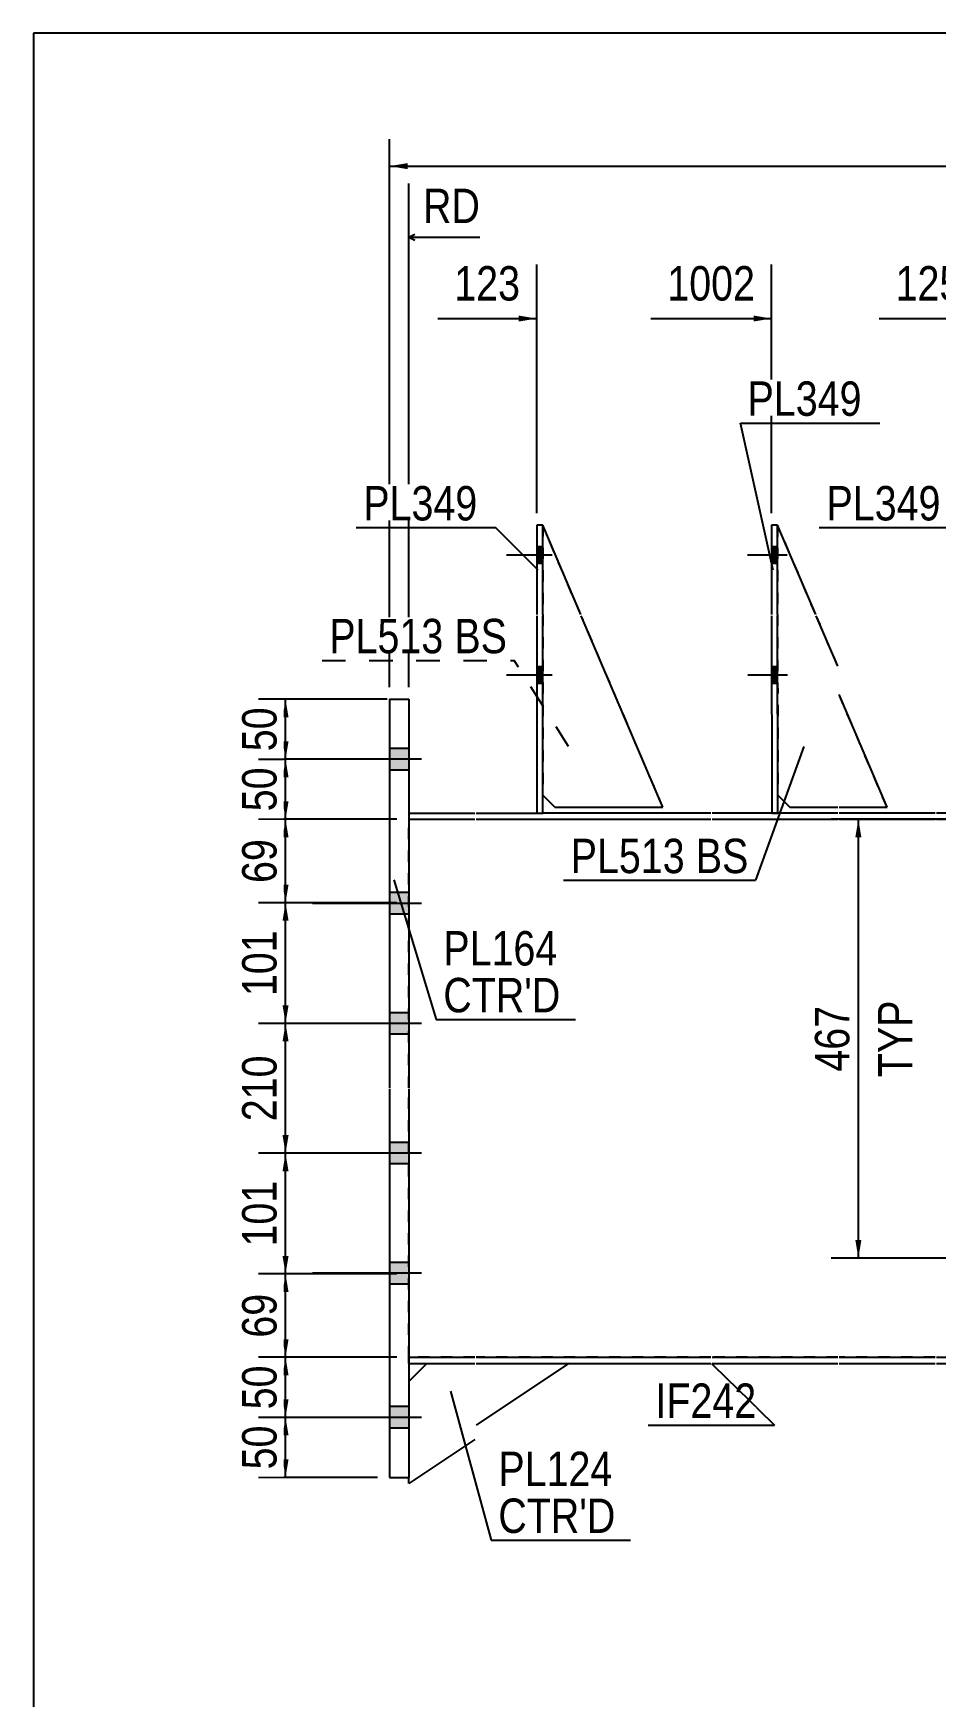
# Model space of a CAD drawing. Header units: millimetres. Extents: x -34 to 369, y -194 to 83.
# Drawn here: x -31.2 to 43.9, y -55.8 to 82.8 of the extents above; entities that cross this region are included whole.
import ezdxf

# ---------------------------------------------------------------- set-up
doc = ezdxf.new("R2010")
doc.units = ezdxf.units.MM
doc.linetypes.add('DXK_LINE_DOT1', pattern=[1.8814, 0.9407, -0.9407])
doc.linetypes.add('DXK_LINE_DOT2', pattern=[3.9198, 1.9599, -1.9599])
doc.styles.add('Arial Narrow', font='ARIALN.TTF', dxfattribs={"height": 0.2})

# ---------------------------------------------------------------- blocks, each defined once
blk = doc.blocks.new('Unknown-627303152-1210')
at = {"color": 5, "linetype": 'Continuous'}
for p, q in [((368.76, 82.75), (-31.24, 82.75)), ((-31.24, 82.75), (-31.24, -194.25))]:
    blk.add_line(p, q, dxfattribs=at)
blk = doc.blocks.new('Part-627303152-1559 - 1552')
at = {"color": 2, "linetype": 'Continuous'}
for p, q in [((0, 17.8), (5.5, 17.8)), ((0, 17.3), (5.5, 17.3)), ((5.6, 17.8), (10.65, 17.8)), ((5.6, 17.3), (25.15, 17.3)), ((25.15, 17.8), (11.15, 17.8)), ((30.21, 17.8), (25.25, 17.8)), ((25.25, 17.3), (35.71, 17.3)), ((35.71, 17.8), (30.71, 17.8)), ((43.81, 17.8), (35.81, 17.8)), ((35.81, 17.3), (43.81, 17.3)), ((49.2, 17.8), (43.91, 17.8)), ((43.91, 17.3), (85.87, 17.3)), ((85.87, 17.8), (49.7, 17.8)), ((91.02, 17.8), (85.97, 17.8)), ((85.97, 17.3), (96.52, 17.3)), ((96.52, 17.8), (91.52, 17.8)), ((104.62, 17.8), (96.62, 17.8)), ((96.62, 17.3), (104.62, 17.3)), ((108.72, 17.8), (104.72, 17.8)), ((104.72, 17.3), (108.72, 17.3)), ((108.72, 17.8), (108.72, 17.3))]:
    blk.add_line(p, q, dxfattribs=at)
at = {"color": 7, "linetype": 'DXK_LINE_DOT1'}
for p, q in [((0, 17.8), (0, 17.3)), ((10.65, 17.8), (11.15, 17.8)), ((30.71, 17.8), (30.21, 17.8)), ((49.7, 17.8), (49.2, 17.8)), ((91.52, 17.8), (91.02, 17.8))]:
    blk.add_line(p, q, dxfattribs=at)
blk = doc.blocks.new('Part-627303152-1776 - 1552')
at = {"color": 2, "linetype": 'Continuous'}
for p, q in [((1.5, -28), (0, -29.5)), ((13.31, -28), (5.6, -33.14)), ((5.5, -34.33), (0, -38)), ((0, -38), (0, -37.5))]:
    blk.add_line(p, q, dxfattribs=at)
at = {"color": 7, "linetype": 'DXK_LINE_DOT1'}
for p, q in [((1.5, -28), (5.5, -28)), ((5.6, -28), (13.31, -28)), ((0, -29.5), (0, -37.5))]:
    blk.add_line(p, q, dxfattribs=at)
blk = doc.blocks.new('Bolt-627303152-1965 - 1552')
at = {"linetype": 'Continuous'}
for points in [[(-1.6, 23.2), (-1.6, 21.4), (0, 21.4), (0, 23.2)], [(-1.6, 23.2), (-1.6, 21.4), (0, 21.4), (0, 23.2)], [(-1.6, 11.2), (-1.6, 9.4), (0, 9.4), (0, 11.2)], [(-1.6, 11.2), (-1.6, 9.4), (0, 9.4), (0, 11.2)], [(-1.6, 1.2), (-1.6, -0.6), (0, -0.6), (0, 1.2)], [(-1.6, 1.2), (-1.6, -0.6), (0, -0.6), (0, 1.2)], [(-1.6, -9.6), (-1.6, -11.4), (0, -11.4), (0, -9.6)], [(-1.6, -9.6), (-1.6, -11.4), (0, -11.4), (0, -9.6)], [(-1.6, -19.6), (-1.6, -21.4), (0, -21.4), (0, -19.6)], [(-1.6, -19.6), (-1.6, -21.4), (0, -21.4), (0, -19.6)], [(-1.6, -31.6), (-1.6, -33.4), (0, -33.4), (0, -31.6)], [(-1.6, -31.6), (-1.6, -33.4), (0, -33.4), (0, -31.6)]]:
    blk.add_hatch(color=3, dxfattribs=at).paths.add_polyline_path(points)
at = {"color": 3, "linetype": 'Continuous'}
for p, q in [((1.07, 22.3), (-8, 22.3)), ((1.07, 22.3), (-8, 22.3)), ((0, 23.2), (-1.6, 23.2)), ((0, 23.2), (-1.6, 23.2)), ((0, 21.4), (-1.6, 21.4)), ((0, 21.4), (-1.6, 21.4)), ((0, 11.2), (-1.6, 11.2)), ((0, 11.2), (-1.6, 11.2)), ((1.07, 10.3), (-8, 10.3)), ((1.07, 10.3), (-8, 10.3)), ((0, 9.4), (-1.6, 9.4)), ((0, 9.4), (-1.6, 9.4)), ((1.07, 0.3), (-8, 0.3)), ((1.07, 0.3), (-8, 0.3)), ((0, 1.2), (-1.6, 1.2)), ((0, 1.2), (-1.6, 1.2)), ((0, -0.6), (-1.6, -0.6)), ((0, -0.6), (-1.6, -0.6)), ((0, -9.6), (-1.6, -9.6)), ((0, -9.6), (-1.6, -9.6)), ((1.07, -10.5), (-8, -10.5)), ((1.07, -10.5), (-8, -10.5)), ((0, -11.4), (-1.6, -11.4)), ((0, -11.4), (-1.6, -11.4)), ((1.07, -20.5), (-8, -20.5)), ((1.07, -20.5), (-8, -20.5)), ((0, -19.6), (-1.6, -19.6)), ((0, -19.6), (-1.6, -19.6)), ((0, -21.4), (-1.6, -21.4)), ((0, -21.4), (-1.6, -21.4)), ((0, -31.6), (-1.6, -31.6)), ((0, -31.6), (-1.6, -31.6)), ((1.07, -32.5), (-8, -32.5)), ((1.07, -32.5), (-8, -32.5)), ((0, -33.4), (-1.6, -33.4)), ((0, -33.4), (-1.6, -33.4))]:
    blk.add_line(p, q, dxfattribs=at)
blk = doc.blocks.new('Part-627303152-1766 - 1552')
at = {"color": 2, "linetype": 'Continuous'}
for p, q in [((-1.6, 27.3), (0, 27.3)), ((-1.6, 27.3), (-1.6, -5.05)), ((0, 27.3), (0, -5.05)), ((-1.6, -5.15), (-1.6, -37.5)), ((0, -5.15), (0, -37.5)), ((-1.6, -37.5), (0, -37.5))]:
    blk.add_line(p, q, dxfattribs=at)
blk = doc.blocks.new('Part-627303152-1963 - 1552')
at = {"color": 7, "linetype": 'DXK_LINE_DOT1'}
for p, q in [((0, -5.05), (0, 17.3)), ((0, 17.3), (5.5, 17.3)), ((5.6, 17.3), (25.15, 17.3)), ((25.25, 17.3), (35.71, 17.3)), ((35.81, 17.3), (43.81, 17.3)), ((0, -27.5), (0, -5.15)), ((5.5, -27.5), (0, -27.5)), ((25.15, -27.5), (5.6, -27.5)), ((35.71, -27.5), (25.25, -27.5)), ((43.81, -27.5), (35.81, -27.5))]:
    blk.add_line(p, q, dxfattribs=at)
blk = doc.blocks.new('Part-627303152-7702 - 1552')
at = {"color": 7, "linetype": 'DXK_LINE_DOT1'}
for p, q in [((30.7, 41.8), (30.7, 34.35)), ((33.87, 34.35), (30.7, 41.8)), ((30.7, 34.35), (30.71, 19.3)), ((35.71, 30.05), (33.92, 34.25)), ((39.81, 18.3), (35.81, 27.7)), ((30.71, 19.3), (31.71, 18.3)), ((31.71, 18.3), (35.71, 18.3)), ((35.81, 18.3), (39.81, 18.3))]:
    blk.add_line(p, q, dxfattribs=at)
blk = doc.blocks.new('Part-627303152-1995 - 1552')
at = {"color": 2, "linetype": 'Continuous'}
for p, q in [((0, -27.5), (5.5, -27.5)), ((5.6, -27.5), (25.15, -27.5)), ((25.25, -27.5), (35.71, -27.5)), ((35.81, -27.5), (43.81, -27.5)), ((43.91, -27.5), (56.86, -27.5)), ((56.86, -28), (56.86, -27.5)), ((0, -28), (5.5, -28)), ((5.6, -28), (25.15, -28)), ((25.25, -28), (35.71, -28)), ((35.81, -28), (43.81, -28)), ((43.91, -28), (56.86, -28))]:
    blk.add_line(p, q, dxfattribs=at)
at = {"color": 7, "linetype": 'DXK_LINE_DOT1'}
blk.add_line((0, -28), (0, -27.5), dxfattribs=at)
blk = doc.blocks.new('Part-627303152-2005 - 1552')
at = {"color": 2, "linetype": 'Continuous'}
for p, q in [((11.15, 41.8), (10.65, 41.8)), ((10.65, 41.8), (10.65, 34.35)), ((11.15, 34.35), (11.15, 41.8)), ((10.65, 34.25), (10.65, 17.8)), ((11.15, 17.8), (11.15, 34.25)), ((10.65, 17.8), (11.15, 17.8))]:
    blk.add_line(p, q, dxfattribs=at)
blk = doc.blocks.new('Bolt-627303152-2006 - 1552')
at = {"linetype": 'Continuous'}
for points in [[(11.15, 38.6), (11.15, 40), (10.65, 40), (10.65, 38.6)], [(11.15, 38.6), (11.15, 40), (10.65, 40), (10.65, 38.6)], [(11.15, 38.6), (11.15, 40), (10.65, 40), (10.65, 38.6)], [(11.15, 28.6), (11.15, 30), (10.65, 30), (10.65, 28.6)], [(11.15, 28.6), (11.15, 30), (10.65, 30), (10.65, 28.6)], [(11.15, 28.6), (11.15, 30), (10.65, 30), (10.65, 28.6)]]:
    blk.add_hatch(color=3, dxfattribs=at).paths.add_polyline_path(points)
at = {"color": 3, "linetype": 'Continuous'}
for p, q in [((11.95, 39.3), (8.15, 39.3)), ((11.95, 39.3), (8.15, 39.3)), ((11.95, 39.3), (8.15, 39.3)), ((11.15, 40), (10.65, 40)), ((11.15, 40), (10.65, 40)), ((11.15, 40), (10.65, 40)), ((11.15, 38.6), (10.65, 38.6)), ((11.15, 38.6), (10.65, 38.6)), ((11.15, 38.6), (10.65, 38.6)), ((11.95, 29.3), (8.15, 29.3)), ((11.95, 29.3), (8.15, 29.3)), ((11.95, 29.3), (8.15, 29.3)), ((11.15, 30), (10.65, 30)), ((11.15, 30), (10.65, 30)), ((11.15, 30), (10.65, 30)), ((11.15, 28.6), (10.65, 28.6)), ((11.15, 28.6), (10.65, 28.6)), ((11.15, 28.6), (10.65, 28.6))]:
    blk.add_line(p, q, dxfattribs=at)
blk = doc.blocks.new('Part-627303152-2024 - 1552')
at = {"color": 7, "linetype": 'DXK_LINE_DOT1'}
for p, q in [((11.15, 41.8), (11.15, 34.35)), ((14.32, 34.35), (11.15, 41.8)), ((11.15, 34.35), (11.15, 19.3)), ((21.15, 18.3), (14.36, 34.25)), ((11.15, 19.3), (12.15, 18.3)), ((12.15, 18.3), (21.15, 18.3))]:
    blk.add_line(p, q, dxfattribs=at)
blk = doc.blocks.new('Part-627303152-2034 - 1552')
at = {"color": 2, "linetype": 'Continuous'}
for p, q in [((14.32, 34.35), (11.15, 41.8)), ((21.15, 18.3), (14.36, 34.25)), ((12.15, 18.3), (11.15, 19.3)), ((12.15, 18.3), (21.15, 18.3))]:
    blk.add_line(p, q, dxfattribs=at)
blk = doc.blocks.new('Part-627303152-7701 - 1552')
at = {"color": 2, "linetype": 'Continuous'}
for p, q in [((30.7, 41.8), (30.2, 41.8)), ((30.2, 41.8), (30.2, 34.35)), ((30.7, 34.35), (30.7, 41.8)), ((30.2, 34.25), (30.21, 17.8)), ((30.71, 17.8), (30.7, 34.25)), ((30.21, 17.8), (30.71, 17.8))]:
    blk.add_line(p, q, dxfattribs=at)
blk = doc.blocks.new('Part-627303152-7703 - 1552')
at = {"color": 2, "linetype": 'Continuous'}
for p, q in [((33.87, 34.35), (30.7, 41.8)), ((35.71, 30.05), (33.92, 34.25)), ((39.81, 18.3), (35.81, 27.7)), ((30.71, 19.3), (31.71, 18.3)), ((31.71, 18.3), (35.71, 18.3)), ((35.81, 18.3), (39.81, 18.3))]:
    blk.add_line(p, q, dxfattribs=at)
blk = doc.blocks.new('Bolt-627303152-7705 - 1552')
at = {"linetype": 'Continuous'}
for points in [[(30.7, 38.6), (30.7, 40), (30.2, 40), (30.2, 38.6)], [(30.7, 38.6), (30.7, 40), (30.2, 40), (30.2, 38.6)], [(30.7, 38.6), (30.7, 40), (30.2, 40), (30.2, 38.6)], [(30.71, 28.6), (30.71, 30), (30.21, 30), (30.21, 28.6)], [(30.71, 28.6), (30.71, 30), (30.21, 30), (30.21, 28.6)], [(30.71, 28.6), (30.71, 30), (30.21, 30), (30.21, 28.6)]]:
    blk.add_hatch(color=3, dxfattribs=at).paths.add_polyline_path(points)
at = {"color": 3, "linetype": 'Continuous'}
for p, q in [((31.5, 39.3), (28.2, 39.3)), ((31.5, 39.3), (28.2, 39.3)), ((31.5, 39.3), (28.2, 39.3)), ((30.7, 40), (30.2, 40)), ((30.7, 40), (30.2, 40)), ((30.7, 40), (30.2, 40)), ((30.7, 38.6), (30.2, 38.6)), ((30.7, 38.6), (30.2, 38.6)), ((30.7, 38.6), (30.2, 38.6)), ((31.51, 29.3), (28.21, 29.3)), ((31.51, 29.3), (28.21, 29.3)), ((31.51, 29.3), (28.21, 29.3)), ((30.71, 30), (30.21, 30)), ((30.71, 30), (30.21, 30)), ((30.71, 30), (30.21, 30)), ((30.71, 28.6), (30.21, 28.6)), ((30.71, 28.6), (30.21, 28.6)), ((30.71, 28.6), (30.21, 28.6))]:
    blk.add_line(p, q, dxfattribs=at)
blk = doc.blocks.new('StraightDimension-627303152-6179 - 1552')
at = {"linetype": 'Continuous'}
for points in [[(-10.5, -1.2), (-10.25, 0.3), (-10, -1.2)], [(-10, -9), (-10.25, -10.5), (-10.5, -9)]]:
    blk.add_hatch(color=7, dxfattribs=at).paths.add_polyline_path(points)
at = {"color": 7, "linetype": 'Continuous'}
for p, q in [((0.07, 0.3), (-12.5, 0.3)), ((-10.25, -10.5), (-10.25, 0.3)), ((0.07, -10.5), (-12.5, -10.5))]:
    blk.add_line(p, q, dxfattribs=at)
at = {"color": 0}
blk.add_wipeout([(-10.4, -1.76), (-14.6, -1.76), (-14.6, -8.44), (-10.4, -8.44)], dxfattribs=at)
at = {"color": 3, "style": 'Arial Narrow'}
blk.add_text('210', height=2.863, rotation=90.0002, dxfattribs=at).set_placement((-11, -7.84))
blk = doc.blocks.new('StraightDimension-627303152-6177 - 1552')
at = {"linetype": 'Continuous'}
for points in [[(-10.5, 15.8), (-10.25, 17.3), (-10, 15.8)], [(-10, 11.85), (-10.25, 10.35), (-10.5, 11.85)]]:
    blk.add_hatch(color=7, dxfattribs=at).paths.add_polyline_path(points)
at = {"color": 7, "linetype": 'Continuous'}
for p, q in [((-1, 17.3), (-12.5, 17.3)), ((-10.25, 10.35), (-10.25, 17.3)), ((-1, 10.35), (-12.5, 10.35))]:
    blk.add_line(p, q, dxfattribs=at)
at = {"color": 0}
blk.add_wipeout([(-10.4, 16.26), (-14.6, 16.26), (-14.6, 11.4), (-10.4, 11.4)], dxfattribs=at)
at = {"color": 3, "style": 'Arial Narrow'}
blk.add_text('69', height=2.863, rotation=90.0002, dxfattribs=at).set_placement((-11, 12))
blk = doc.blocks.new('StraightDimension-627303152-6176 - 1552')
at = {"linetype": 'Continuous'}
for points in [[(-10.5, 20.8), (-10.25, 22.3), (-10, 20.8)], [(-10, 18.8), (-10.25, 17.3), (-10.5, 18.8)]]:
    blk.add_hatch(color=7, dxfattribs=at).paths.add_polyline_path(points)
at = {"color": 7, "linetype": 'Continuous'}
for p, q in [((0.08, 22.3), (-12.5, 22.3)), ((-10.25, 17.3), (-10.25, 22.3)), ((-1, 17.3), (-12.5, 17.3))]:
    blk.add_line(p, q, dxfattribs=at)
at = {"color": 0}
blk.add_wipeout([(-10.4, 22.23), (-14.6, 22.23), (-14.6, 17.37), (-10.4, 17.37)], dxfattribs=at)
at = {"color": 3, "style": 'Arial Narrow'}
blk.add_text('50', height=2.863, rotation=90.0002, dxfattribs=at).set_placement((-11, 17.97))
blk = doc.blocks.new('StraightDimension-627303152-10224 - 1552')
at = {"linetype": 'Continuous'}
blk.add_hatch(color=7, dxfattribs=at).paths.add_polyline_path([(47.71, 59.25), (49.21, 59), (47.71, 58.75)])
at = {"color": 7, "linetype": 'Continuous'}
for p, q in [((49.21, -14.47), (49.21, 63.5)), ((39.14, 59), (49.21, 59))]:
    blk.add_line(p, q, dxfattribs=at)
at = {"color": 0}
blk.add_wipeout([(48.43, 59.9), (48.43, 64.1), (39.92, 64.1), (39.92, 59.9)], dxfattribs=at)
at = {"color": 3, "style": 'Arial Narrow'}
blk.add_text('1253', height=2.863, dxfattribs=at).set_placement((40.52, 60.5))
blk = doc.blocks.new('StraightDimension-627303152-5389 - 1552')
at = {"linetype": 'Continuous'}
for points in [[(37.17, 15.8), (37.42, 17.3), (37.67, 15.8)], [(37.67, -17.74), (37.42, -19.24), (37.17, -17.74)]]:
    blk.add_hatch(color=7, dxfattribs=at).paths.add_polyline_path(points)
at = {"color": 7, "linetype": 'Continuous'}
for p, q in [((49.05, 17.3), (35.17, 17.3)), ((37.42, -19.24), (37.42, 17.3)), ((49.28, -19.24), (35.17, -19.24))]:
    blk.add_line(p, q, dxfattribs=at)
at = {"color": 0, "linetype": 'Continuous'}
blk.add_wipeout([(42.52, 2.82), (38.32, 2.82), (38.32, -4.77), (42.52, -4.77)], dxfattribs=at)
at = {"color": 3, "linetype": 'Continuous', "style": 'Arial Narrow'}
blk.add_text('TYP', height=2.863, rotation=90.0002, dxfattribs=at).set_placement((41.92, -4.17))
at = {"color": 0}
blk.add_wipeout([(37.27, 2.37), (33.07, 2.37), (33.07, -4.31), (37.27, -4.31)], dxfattribs=at)
at = {"color": 3, "style": 'Arial Narrow'}
blk.add_text('467', height=2.863, rotation=90.0002, dxfattribs=at).set_placement((36.67, -3.71))
blk = doc.blocks.new('StraightDimension-627303152-2259 - 1552')
at = {"linetype": 'Continuous'}
blk.add_hatch(color=7, dxfattribs=at).paths.add_polyline_path([(-0.1, 71.44), (-1.6, 71.69), (-0.1, 71.94)])
at = {"color": 7, "linetype": 'Continuous'}
for p, q in [((-1.6, 28.3), (-1.6, 73.94)), ((-1.6, 71.69), (341.04, 71.69))]:
    blk.add_line(p, q, dxfattribs=at)
blk = doc.blocks.new('StraightDimension-627303152-6175 - 1552')
at = {"linetype": 'Continuous'}
for points in [[(-10.5, 25.8), (-10.25, 27.3), (-10, 25.8)], [(-10, 23.8), (-10.25, 22.3), (-10.5, 23.8)]]:
    blk.add_hatch(color=7, dxfattribs=at).paths.add_polyline_path(points)
at = {"color": 7, "linetype": 'Continuous'}
for p, q in [((-1.8, 27.3), (-12.5, 27.3)), ((-10.25, 22.3), (-10.25, 27.3)), ((0.08, 22.3), (-12.5, 22.3))]:
    blk.add_line(p, q, dxfattribs=at)
at = {"color": 0}
blk.add_wipeout([(-10.4, 27.23), (-14.6, 27.23), (-14.6, 22.37), (-10.4, 22.37)], dxfattribs=at)
at = {"color": 3, "style": 'Arial Narrow'}
blk.add_text('50', height=2.863, rotation=90.0002, dxfattribs=at).set_placement((-11, 22.97))
blk = doc.blocks.new('StraightDimension-627303152-6178 - 1552')
at = {"linetype": 'Continuous'}
for points in [[(-10.5, 8.85), (-10.25, 10.35), (-10, 8.85)], [(-10, 1.8), (-10.25, 0.3), (-10.5, 1.8)]]:
    blk.add_hatch(color=7, dxfattribs=at).paths.add_polyline_path(points)
at = {"color": 7, "linetype": 'Continuous'}
for p, q in [((-1, 10.35), (-12.5, 10.35)), ((-10.25, 0.3), (-10.25, 10.35)), ((0.08, 0.3), (-12.5, 0.3))]:
    blk.add_line(p, q, dxfattribs=at)
at = {"color": 0}
blk.add_wipeout([(-10.4, 8.67), (-14.6, 8.67), (-14.6, 1.98), (-10.4, 1.98)], dxfattribs=at)
at = {"color": 3, "style": 'Arial Narrow'}
blk.add_text('101', height=2.863, rotation=90.0002, dxfattribs=at).set_placement((-11, 2.58))
blk = doc.blocks.new('StraightDimension-627303152-6180 - 1552')
at = {"linetype": 'Continuous'}
for points in [[(-10.5, -12), (-10.25, -10.5), (-10, -12)], [(-10, -19.05), (-10.25, -20.55), (-10.5, -19.05)]]:
    blk.add_hatch(color=7, dxfattribs=at).paths.add_polyline_path(points)
at = {"color": 7, "linetype": 'Continuous'}
for p, q in [((0.07, -10.5), (-12.5, -10.5)), ((-10.25, -20.55), (-10.25, -10.5)), ((-1, -20.55), (-12.5, -20.55))]:
    blk.add_line(p, q, dxfattribs=at)
at = {"color": 0}
blk.add_wipeout([(-10.4, -12.19), (-14.6, -12.19), (-14.6, -18.87), (-10.4, -18.87)], dxfattribs=at)
at = {"color": 3, "style": 'Arial Narrow'}
blk.add_text('101', height=2.863, rotation=90.0002, dxfattribs=at).set_placement((-11, -18.27))
blk = doc.blocks.new('StraightDimension-627303152-6181 - 1552')
at = {"linetype": 'Continuous'}
for points in [[(-10.5, -22.05), (-10.25, -20.55), (-10, -22.05)], [(-10, -26), (-10.25, -27.5), (-10.5, -26)]]:
    blk.add_hatch(color=7, dxfattribs=at).paths.add_polyline_path(points)
at = {"color": 7, "linetype": 'Continuous'}
for p, q in [((-1, -20.55), (-12.5, -20.55)), ((-10.25, -27.5), (-10.25, -20.55)), ((-1, -27.5), (-12.5, -27.5))]:
    blk.add_line(p, q, dxfattribs=at)
at = {"color": 0}
blk.add_wipeout([(-10.4, -21.6), (-14.6, -21.6), (-14.6, -26.46), (-10.4, -26.46)], dxfattribs=at)
at = {"color": 3, "style": 'Arial Narrow'}
blk.add_text('69', height=2.863, rotation=90.0002, dxfattribs=at).set_placement((-11, -25.86))
blk = doc.blocks.new('StraightDimension-627303152-6182 - 1552')
at = {"linetype": 'Continuous'}
for points in [[(-10.5, -29), (-10.25, -27.5), (-10, -29)], [(-10, -31), (-10.25, -32.5), (-10.5, -31)]]:
    blk.add_hatch(color=7, dxfattribs=at).paths.add_polyline_path(points)
at = {"color": 7, "linetype": 'Continuous'}
for p, q in [((-1, -27.5), (-12.5, -27.5)), ((-10.25, -32.5), (-10.25, -27.5)), ((0.66, -32.5), (-12.5, -32.5))]:
    blk.add_line(p, q, dxfattribs=at)
at = {"color": 0}
blk.add_wipeout([(-10.4, -27.57), (-14.6, -27.57), (-14.6, -32.43), (-10.4, -32.43)], dxfattribs=at)
at = {"color": 3, "style": 'Arial Narrow'}
blk.add_text('50', height=2.863, rotation=90.0002, dxfattribs=at).set_placement((-11, -31.83))
blk = doc.blocks.new('StraightDimension-627303152-6183 - 1552')
at = {"linetype": 'Continuous'}
for points in [[(-10.5, -34), (-10.25, -32.5), (-10, -34)], [(-10, -36), (-10.25, -37.5), (-10.5, -36)]]:
    blk.add_hatch(color=7, dxfattribs=at).paths.add_polyline_path(points)
at = {"color": 7, "linetype": 'Continuous'}
for p, q in [((0.66, -32.5), (-12.5, -32.5)), ((-10.25, -37.5), (-10.25, -32.5)), ((-2.6, -37.5), (-12.5, -37.5))]:
    blk.add_line(p, q, dxfattribs=at)
at = {"color": 0}
blk.add_wipeout([(-10.4, -32.57), (-14.6, -32.57), (-14.6, -37.43), (-10.4, -37.43)], dxfattribs=at)
at = {"color": 3, "style": 'Arial Narrow'}
blk.add_text('50', height=2.863, rotation=90.0002, dxfattribs=at).set_placement((-11, -36.83))
blk = doc.blocks.new('StraightDimension-627303152-10225 - 1552')
at = {"linetype": 'Continuous'}
blk.add_hatch(color=7, dxfattribs=at).paths.add_polyline_path([(28.7, 59.25), (30.2, 59), (28.7, 58.75)])
at = {"color": 7, "linetype": 'Continuous'}
for p, q in [((30.2, 42.8), (30.2, 63.5)), ((20.14, 59), (30.2, 59))]:
    blk.add_line(p, q, dxfattribs=at)
at = {"color": 0}
blk.add_wipeout([(29.43, 59.9), (29.43, 64.1), (20.92, 64.1), (20.92, 59.9)], dxfattribs=at)
at = {"color": 3, "style": 'Arial Narrow'}
blk.add_text('1002', height=2.863, dxfattribs=at).set_placement((21.52, 60.5))
blk = doc.blocks.new('StraightDimension-627303152-10226 - 1552')
at = {"linetype": 'Continuous'}
blk.add_hatch(color=7, dxfattribs=at).paths.add_polyline_path([(9.15, 59.25), (10.65, 59), (9.15, 58.75)])
at = {"color": 7, "linetype": 'Continuous'}
for p, q in [((10.65, 42.8), (10.65, 63.5)), ((2.42, 59), (10.65, 59))]:
    blk.add_line(p, q, dxfattribs=at)
at = {"color": 0, "linetype": 'Continuous'}
blk.add_wipeout([(6.53, 66.35), (6.53, 70.55), (0.59, 70.55), (0.59, 66.35)], dxfattribs=at)
at = {"color": 7, "linetype": 'Continuous'}
for p, q in [((0, 28.3), (0, 70.25)), ((0.5, 66), (0, 65.75)), ((0.5, 65.5), (0, 65.75)), ((5.93, 65.75), (0, 65.75))]:
    blk.add_line(p, q, dxfattribs=at)
at = {"color": 3, "linetype": 'Continuous', "style": 'Arial Narrow'}
blk.add_text('RD', height=2.863, dxfattribs=at).set_placement((1.19, 66.95))
at = {"color": 0}
blk.add_wipeout([(9.87, 59.9), (9.87, 64.1), (3.19, 64.1), (3.19, 59.9)], dxfattribs=at)
at = {"color": 3, "style": 'Arial Narrow'}
blk.add_text('123', height=2.863, dxfattribs=at).set_placement((3.79, 60.5))
blk = doc.blocks.new('Mark-627303152-7767 - 1552')
at = {"color": 0}
blk.add_wipeout([(37.7, 50.9), (37.7, 53.9), (28.2, 53.9), (28.2, 50.9)], dxfattribs=at)
blk.add_wipeout([(37.7, 50.9), (37.7, 53.9), (28.2, 53.9), (28.2, 50.9)], dxfattribs=at)
at = {"color": 7, "linetype": 'Continuous'}
for p, q in [((30.32, 38.05), (27.6, 50.3)), ((27.6, 50.3), (39.2, 50.3))]:
    blk.add_line(p, q, dxfattribs=at)
at = {"color": 3, "style": 'Arial Narrow'}
blk.add_text('PL349', height=2.863, dxfattribs=at).set_placement((28.2, 50.9))
blk = doc.blocks.new('Mark-627303152-1762 - 1552')
at = {"color": 0}
for points in [[(12.39, 5.13), (12.39, 8.13), (2.88, 8.13), (2.88, 5.13)], [(12.64, 1.23), (12.64, 4.23), (2.88, 4.23), (2.88, 1.23)]]:
    blk.add_wipeout(points, dxfattribs=at)
for points in [[(12.39, 5.13), (12.39, 8.13), (2.88, 8.13), (2.88, 5.13)], [(12.64, 1.23), (12.64, 4.23), (2.88, 4.23), (2.88, 1.23)]]:
    blk.add_wipeout(points, dxfattribs=at)
at = {"color": 7, "linetype": 'Continuous'}
for p, q in [((-1.25, 12.27), (2.28, 0.63)), ((2.28, 0.63), (13.89, 0.63))]:
    blk.add_line(p, q, dxfattribs=at)
at = {"color": 3, "style": 'Arial Narrow'}
blk.add_text('PL164', height=2.863, dxfattribs=at).set_placement((2.88, 5.13))
at = {"color": 1, "style": 'Arial Narrow'}
blk.add_text("CTR'D", height=2.863, dxfattribs=at).set_placement((2.88, 1.23))
blk = doc.blocks.new('Mark-627303152-1772 - 1552')
at = {"color": 0}
for points in [[(16.97, -38.22), (16.97, -35.22), (7.46, -35.22), (7.46, -38.22)], [(17.22, -42.12), (17.22, -39.12), (7.46, -39.12), (7.46, -42.12)]]:
    blk.add_wipeout(points, dxfattribs=at)
for points in [[(16.97, -38.22), (16.97, -35.22), (7.46, -35.22), (7.46, -38.22)], [(17.22, -42.12), (17.22, -39.12), (7.46, -39.12), (7.46, -42.12)]]:
    blk.add_wipeout(points, dxfattribs=at)
at = {"color": 7, "linetype": 'Continuous'}
for p, q in [((3.47, -30.32), (6.86, -42.72)), ((6.86, -42.72), (18.47, -42.72))]:
    blk.add_line(p, q, dxfattribs=at)
at = {"color": 3, "style": 'Arial Narrow'}
blk.add_text('PL124', height=2.863, dxfattribs=at).set_placement((7.46, -38.22))
at = {"color": 1, "style": 'Arial Narrow'}
blk.add_text("CTR'D", height=2.863, dxfattribs=at).set_placement((7.46, -42.12))
blk = doc.blocks.new('Mark-627303152-1881 - 1552')
at = {"color": 7, "linetype": 'Continuous'}
blk.add_line((49.31, 38.05), (45.77, 41.59), dxfattribs=at)
at = {"color": 0}
blk.add_wipeout([(44.27, 42.19), (44.27, 45.19), (34.77, 45.19), (34.77, 42.19)], dxfattribs=at)
blk.add_wipeout([(44.27, 42.19), (44.27, 45.19), (34.77, 45.19), (34.77, 42.19)], dxfattribs=at)
at = {"color": 7, "linetype": 'Continuous'}
blk.add_line((34.17, 41.59), (45.77, 41.59), dxfattribs=at)
at = {"color": 3, "style": 'Arial Narrow'}
blk.add_text('PL349', height=2.863, dxfattribs=at).set_placement((34.77, 42.19))
blk = doc.blocks.new('Mark-627303152-1991 - 1552')
at = {"color": 0}
blk.add_wipeout([(28.93, -32.54), (28.93, -29.54), (20.53, -29.54), (20.53, -32.54)], dxfattribs=at)
blk.add_wipeout([(28.93, -32.54), (28.93, -29.54), (20.53, -29.54), (20.53, -32.54)], dxfattribs=at)
at = {"color": 7, "linetype": 'Continuous'}
for p in [(25.2, -28), (19.93, -33.14)]:
    blk.add_line(p, (30.43, -33.14), dxfattribs=at)
at = {"color": 3, "style": 'Arial Narrow'}
blk.add_text('IF242', height=2.863, dxfattribs=at).set_placement((20.53, -32.54))
blk = doc.blocks.new('Mark-627303152-2001 - 1552')
at = {"color": 7, "linetype": 'Continuous'}
blk.add_line((10.76, 38.05), (7.23, 41.59), dxfattribs=at)
at = {"color": 0}
blk.add_wipeout([(5.73, 42.19), (5.73, 45.19), (-3.78, 45.19), (-3.78, 42.19)], dxfattribs=at)
blk.add_wipeout([(5.73, 42.19), (5.73, 45.19), (-3.78, 45.19), (-3.78, 42.19)], dxfattribs=at)
at = {"color": 7, "linetype": 'Continuous'}
blk.add_line((-4.38, 41.59), (7.23, 41.59), dxfattribs=at)
at = {"color": 3, "style": 'Arial Narrow'}
blk.add_text('PL349', height=2.863, dxfattribs=at).set_placement((-3.78, 42.19))
blk = doc.blocks.new('MarkSet-627303152-6330 - 1552')
at = {"color": 0}
for points in [[(2.9, 31.13), (2.9, 34.13), (-6.61, 34.13), (-6.61, 31.13)], [(8.18, 31.13), (8.18, 34.13), (3.8, 34.13), (3.8, 31.13)]]:
    blk.add_wipeout(points, dxfattribs=at)
for points in [[(2.9, 31.13), (2.9, 34.13), (-6.61, 34.13), (-6.61, 31.13)], [(8.18, 31.13), (8.18, 34.13), (3.8, 34.13), (3.8, 31.13)]]:
    blk.add_wipeout(points, dxfattribs=at)
at = {"color": 7, "linetype": 'DXK_LINE_DOT2'}
for p in [(-7.21, 30.53), (13.31, 23.35)]:
    blk.add_line(p, (8.78, 30.53), dxfattribs=at)
at = {"color": 3, "style": 'Arial Narrow'}
for s, p in [('PL513', (-6.61, 31.13)), ('BS', (3.8, 31.13))]:
    blk.add_text(s, height=2.863, dxfattribs=at).set_placement(p)
blk = doc.blocks.new('MarkSet-627303152-7759 - 1552')
at = {"color": 0}
for points in [[(22.99, 12.82), (22.99, 15.82), (13.48, 15.82), (13.48, 12.82)], [(28.27, 12.82), (28.27, 15.82), (23.89, 15.82), (23.89, 12.82)]]:
    blk.add_wipeout(points, dxfattribs=at)
for points in [[(22.99, 12.82), (22.99, 15.82), (13.48, 15.82), (13.48, 12.82)], [(28.27, 12.82), (28.27, 15.82), (23.89, 15.82), (23.89, 12.82)]]:
    blk.add_wipeout(points, dxfattribs=at)
at = {"color": 7, "linetype": 'Continuous'}
for p in [(32.87, 23.35), (12.88, 12.22)]:
    blk.add_line(p, (28.87, 12.22), dxfattribs=at)
at = {"color": 3, "style": 'Arial Narrow'}
for s, p in [('PL513', (13.48, 12.82)), ('BS', (23.89, 12.82))]:
    blk.add_text(s, height=2.863, dxfattribs=at).set_placement(p)

msp = doc.modelspace()

# ---------------------------------------------------------------- block references
for name in ['Unknown-627303152-1210', 'Part-627303152-2005 - 1552', 'Part-627303152-2024 - 1552', 'Part-627303152-2034 - 1552', 'Part-627303152-7701 - 1552', 'Part-627303152-7702 - 1552', 'Part-627303152-7703 - 1552', 'Bolt-627303152-2006 - 1552', 'Bolt-627303152-7705 - 1552', 'Part-627303152-1766 - 1552', 'Bolt-627303152-1965 - 1552', 'Part-627303152-1559 - 1552', 'Part-627303152-1963 - 1552', 'Part-627303152-1995 - 1552', 'Part-627303152-1776 - 1552']:
    msp.add_blockref(name, (0, 0))

# ---------------------------------------------------------------- next in the draw order: block references
for name in ['StraightDimension-627303152-10224 - 1552', 'StraightDimension-627303152-6177 - 1552', 'StraightDimension-627303152-6179 - 1552', 'Mark-627303152-1991 - 1552', 'Mark-627303152-1772 - 1552']:
    msp.add_blockref(name, (0, 0))

# ---------------------------------------------------------------- next in the draw order: block references
for name in ['StraightDimension-627303152-2259 - 1552', 'StraightDimension-627303152-6176 - 1552', 'StraightDimension-627303152-5389 - 1552', 'StraightDimension-627303152-6178 - 1552', 'StraightDimension-627303152-6180 - 1552']:
    msp.add_blockref(name, (0, 0))

# ---------------------------------------------------------------- next in the draw order: block references
for name in ['StraightDimension-627303152-10226 - 1552', 'StraightDimension-627303152-10225 - 1552', 'StraightDimension-627303152-6175 - 1552', 'Mark-627303152-1762 - 1552', 'StraightDimension-627303152-6181 - 1552']:
    msp.add_blockref(name, (0, 0))

# ---------------------------------------------------------------- next in the draw order: block references
for name in ['Mark-627303152-7767 - 1552', 'Mark-627303152-2001 - 1552', 'MarkSet-627303152-6330 - 1552', 'StraightDimension-627303152-6182 - 1552']:
    msp.add_blockref(name, (0, 0))

# ---------------------------------------------------------------- next in the draw order: block references
for name in ['Mark-627303152-1881 - 1552', 'MarkSet-627303152-7759 - 1552', 'StraightDimension-627303152-6183 - 1552']:
    msp.add_blockref(name, (0, 0))

doc.saveas('drawing.dxf')
